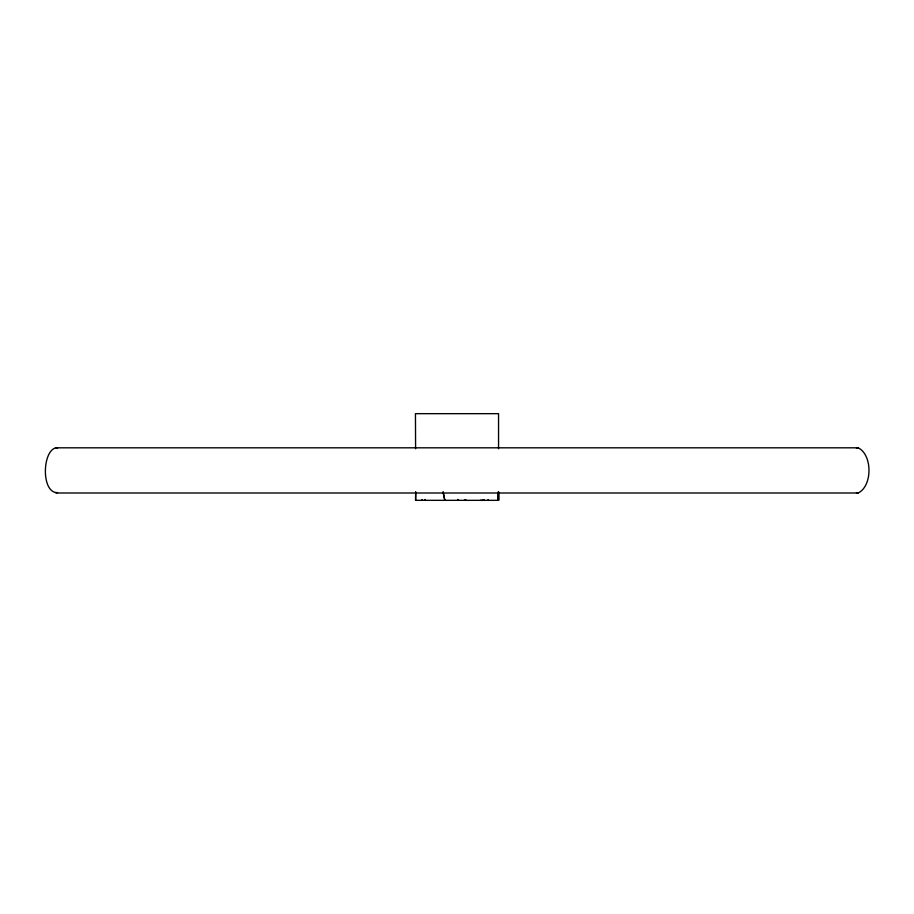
<?xml version="1.0" encoding="UTF-8"?>
<svg xmlns="http://www.w3.org/2000/svg" width="914" height="914" viewBox="0 0 914 914"><rect width="100%" height="100%" fill="white"/><g stroke="black" fill="none" stroke-linecap="round" stroke-linejoin="round"><path stroke-width="1.37" d="M498.553 491.972L498.553 500.335L415.596 500.335L415.687 491.995M415.596 500.335L415.699 492.063M497.947 500.335L498.084 492.212M488.259 499.627L487.699 500.335M424.793 500.129L425.09 499.432M465.809 499.627L464.152 500.335M57.548 492.6C41.244 493.354 41.987 451.23 55.845 447.814L858.155 447.814C872.584 454.704 872.584 486.111 858.155 493L55.845 493M856.452 448.214L858.155 447.814M480.318 500.335L484.443 500.335M858.155 493L856.452 492.6M55.845 447.814L57.548 448.214M458.28 500.187L457.583 499.432L458.737 500.335M484.294 500.278L483.289 499.627M422.428 500.335L421.925 499.627M443.084 492.063L444.821 500.335L443.084 491.995M498.496 492.212L498.553 500.335L498.53 491.846M415.596 448.763L415.447 413.665L498.553 413.665L498.553 448.763"/></g></svg>
